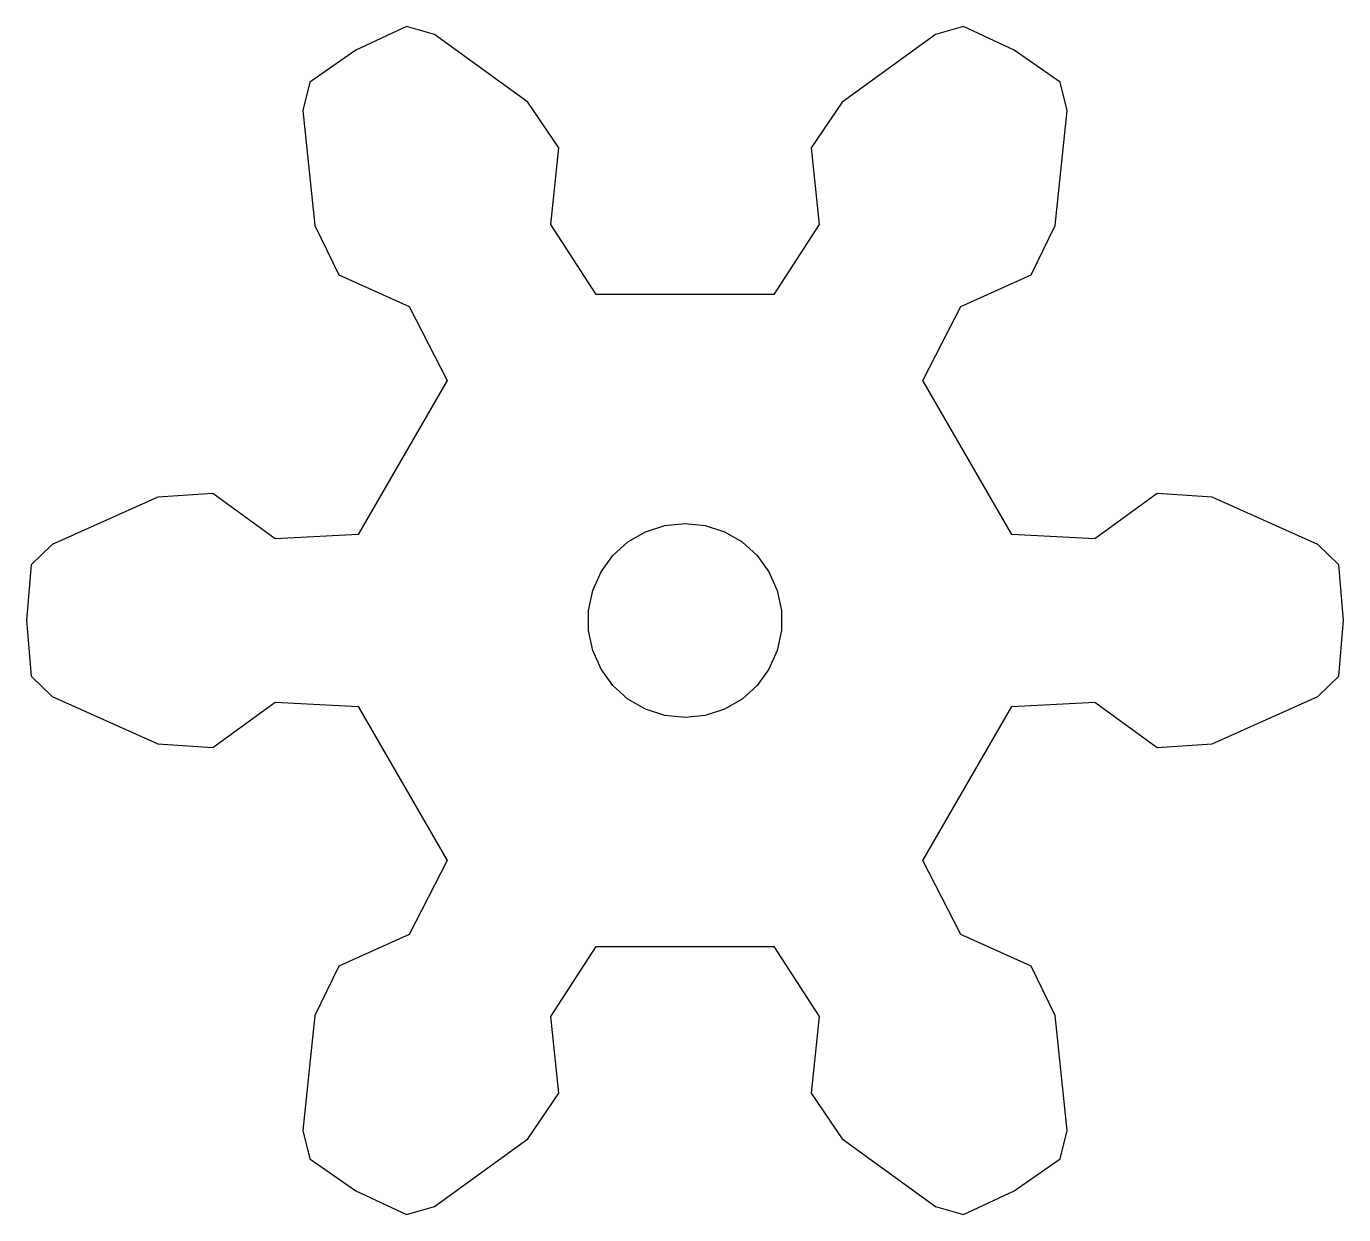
# Model space of a CAD drawing. Header units: metres. Extents: x -10.2 to 10.2, y -9.2 to 9.2.
import ezdxf

# ---------------------------------------------------------------- set-up
doc = ezdxf.new("R2010")
doc.units = ezdxf.units.M

msp = doc.modelspace()

# ---------------------------------------------------------------- linework, layer by layer
for p, q in [((-4.308, 9.187), (-5.093, 8.821)), ((-3.874, 9.063), (-4.308, 9.187)), ((4.308, 9.187), (3.874, 9.063)), ((5.093, 8.821), (4.308, 9.187)), ((-2.428, 8.015), (-3.874, 9.063)), ((3.874, 9.063), (2.428, 8.015)), ((-5.093, 8.821), (-5.803, 8.324)), ((5.803, 8.324), (5.093, 8.821)), ((-5.803, 8.324), (-5.912, 7.886)), ((5.912, 7.886), (5.803, 8.324)), ((-1.95, 7.309), (-2.428, 8.015)), ((2.428, 8.015), (1.95, 7.309)), ((-5.912, 7.886), (-5.727, 6.11)), ((5.727, 6.11), (5.912, 7.886)), ((-2.074, 6.121), (-1.95, 7.309)), ((1.95, 7.309), (2.074, 6.121)), ((-1.376, 5.043), (-2.074, 6.121)), ((2.074, 6.121), (1.376, 5.043)), ((-5.727, 6.11), (-5.354, 5.343)), ((5.354, 5.343), (5.727, 6.11)), ((-5.354, 5.343), (-4.264, 4.857)), ((4.264, 4.857), (5.354, 5.343)), ((1.376, 5.043), (-1.376, 5.043)), ((-4.264, 4.857), (-3.679, 3.713)), ((3.679, 3.713), (4.264, 4.857)), ((-3.679, 3.713), (-5.055, 1.33)), ((5.055, 1.33), (3.679, 3.713)), ((-8.155, 1.905), (-9.786, 1.177)), ((-7.304, 1.965), (-8.155, 1.905)), ((-6.338, 1.265), (-7.304, 1.965)), ((7.304, 1.965), (6.338, 1.265)), ((8.155, 1.905), (7.304, 1.965)), ((9.786, 1.177), (8.155, 1.905)), ((-0.61, 1.37), (-0.312, 1.467)), ((-0.312, 1.467), (0, 1.5)), ((0, 1.5), (0.312, 1.467)), ((0.312, 1.467), (0.61, 1.37)), ((-5.055, 1.33), (-6.338, 1.265)), ((-0.882, 1.214), (-0.61, 1.37)), ((0.61, 1.37), (0.882, 1.214)), ((6.338, 1.265), (5.055, 1.33)), ((-9.786, 1.177), (-10.11, 0.863)), ((-1.115, 1.004), (-0.882, 1.214)), ((0.882, 1.214), (1.115, 1.004)), ((10.11, 0.863), (9.786, 1.177)), ((-10.11, 0.863), (-10.186, 0)), ((-1.299, 0.75), (-1.115, 1.004)), ((1.115, 1.004), (1.299, 0.75)), ((10.186, 0), (10.11, 0.863)), ((-1.427, 0.464), (-1.299, 0.75)), ((1.299, 0.75), (1.427, 0.464)), ((-1.492, 0.157), (-1.427, 0.464)), ((1.427, 0.464), (1.492, 0.157)), ((-10.186, 0), (-10.11, -0.863)), ((-1.492, -0.157), (-1.492, 0.157)), ((1.492, 0.157), (1.492, -0.157)), ((-1.427, -0.464), (-1.492, -0.157)), ((1.492, -0.157), (1.427, -0.464)), ((10.11, -0.863), (10.186, 0)), ((-1.299, -0.75), (-1.427, -0.464)), ((1.427, -0.464), (1.299, -0.75)), ((-1.115, -1.004), (-1.299, -0.75)), ((1.299, -0.75), (1.115, -1.004)), ((-10.11, -0.863), (-9.786, -1.177)), ((-0.882, -1.214), (-1.115, -1.004)), ((1.115, -1.004), (0.882, -1.214)), ((9.786, -1.177), (10.11, -0.863)), ((-9.786, -1.177), (-8.155, -1.905)), ((-0.61, -1.37), (-0.882, -1.214)), ((0.882, -1.214), (0.61, -1.37)), ((8.155, -1.905), (9.786, -1.177)), ((-7.304, -1.965), (-6.338, -1.265)), ((-6.338, -1.265), (-5.055, -1.33)), ((-5.055, -1.33), (-3.679, -3.713)), ((-0.312, -1.467), (-0.61, -1.37)), ((0.61, -1.37), (0.312, -1.467)), ((3.679, -3.713), (5.055, -1.33)), ((5.055, -1.33), (6.338, -1.265)), ((6.338, -1.265), (7.304, -1.965)), ((0, -1.5), (-0.312, -1.467)), ((0.312, -1.467), (0, -1.5)), ((-8.155, -1.905), (-7.304, -1.965)), ((7.304, -1.965), (8.155, -1.905)), ((-3.679, -3.713), (-4.264, -4.857)), ((4.264, -4.857), (3.679, -3.713)), ((-4.264, -4.857), (-5.354, -5.343)), ((5.354, -5.343), (4.264, -4.857)), ((-2.074, -6.121), (-1.376, -5.043)), ((-1.376, -5.043), (1.376, -5.043)), ((1.376, -5.043), (2.074, -6.121)), ((-5.354, -5.343), (-5.727, -6.11)), ((5.727, -6.11), (5.354, -5.343)), ((-5.727, -6.11), (-5.912, -7.886)), ((5.912, -7.886), (5.727, -6.11)), ((-1.95, -7.309), (-2.074, -6.121)), ((2.074, -6.121), (1.95, -7.309)), ((-2.428, -8.015), (-1.95, -7.309)), ((1.95, -7.309), (2.428, -8.015)), ((-5.912, -7.886), (-5.803, -8.324)), ((5.803, -8.324), (5.912, -7.886)), ((-3.874, -9.063), (-2.428, -8.015)), ((2.428, -8.015), (3.874, -9.063)), ((-5.803, -8.324), (-5.093, -8.821)), ((5.093, -8.821), (5.803, -8.324)), ((-5.093, -8.821), (-4.308, -9.187)), ((4.308, -9.187), (5.093, -8.821)), ((-4.308, -9.187), (-3.874, -9.063)), ((3.874, -9.063), (4.308, -9.187))]:
    msp.add_line(p, q)

doc.saveas('drawing.dxf')
